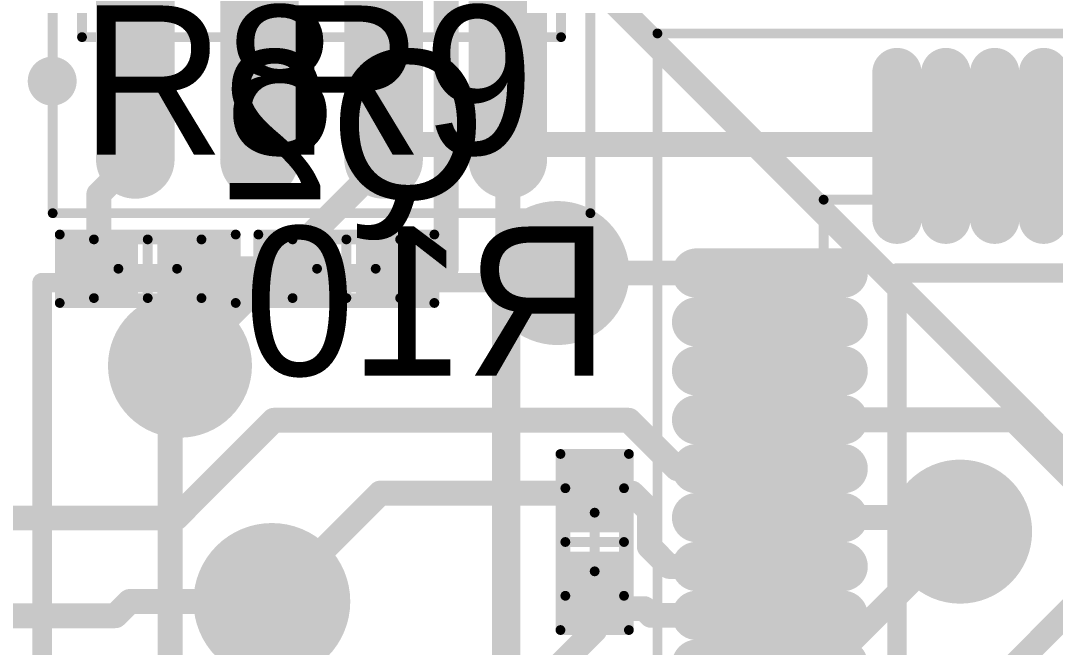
# Model space of a CAD drawing. Header units: millimetres. Extents: x 5 to 297, y 0 to 198.
# Drawn here: x 72.36 to 82.94, y 75.12 to 81.53 of the extents above; entities that cross this region are included whole.
import ezdxf

# ---------------------------------------------------------------- set-up
doc = ezdxf.new("R2010")
doc.units = ezdxf.units.MM
for name, color, linetype in [('BottomLayer', 5, 'Continuous'), ('BottomOverlay', 54, 'Continuous'), ('BottomPaste', 16, 'Continuous'), ('BottomSolder', 6, 'Continuous'), ('Mechanical13', 56, 'Continuous'), ('Mechanical15', 56, 'Continuous'), ('MultiLayer', 9, 'Continuous'), ('PadHoleLayer', 156, 'Continuous'), ('TopLayer', 1, 'Continuous'), ('TopOverlay', 2, 'Continuous'), ('TopPaste', 8, 'Continuous'), ('TopSolder', 216, 'Continuous'), ('ViaHoleLayer', 16, 'Continuous')]:
    doc.layers.add(name, color=color, linetype=linetype)

# ---------------------------------------------------------------- blocks, each defined once
blk = doc.blocks.new('SO8_N_3')
at = {"layer": 'Mechanical13', "const_width": 0.1}
for points in [[(-1.95, 2.45), (-1.95, -2.45)], [(-1.95, 2.45), (1.95, 2.45)], [(-1.95, -2.45), (1.95, -2.45)]]:
    blk.add_lwpolyline(points, dxfattribs=at)
at = {"layer": 'Mechanical13', "const_width": 0.05}
for points in [[(-1.975, 2.45, 1), (-1.925, 2.45, 1)], [(-1.975, 2.45, 1), (-1.925, 2.45, 1)], [(-1.975, -2.45, 1), (-1.925, -2.45, 1)], [(-1.975, -2.45, 1), (-1.925, -2.45, 1)]]:
    blk.add_lwpolyline(points, format="xyb", close=True, dxfattribs=at)
at = {"layer": 'Mechanical15', "const_width": 0.1}
for points in [[(-3.75, 2.75), (-3.75, -2.75)], [(-3.75, 2.75), (3.75, 2.75)], [(-3.75, -2.75), (3.75, -2.75)]]:
    blk.add_lwpolyline(points, dxfattribs=at)
at = {"layer": 'Mechanical15', "const_width": 0.05}
for points in [[(-3.775, 2.75, 1), (-3.725, 2.75, 1)], [(-3.775, 2.75, 1), (-3.725, 2.75, 1)], [(-3.775, -2.75, 1), (-3.725, -2.75, 1)], [(-3.775, -2.75, 1), (-3.725, -2.75, 1)]]:
    blk.add_lwpolyline(points, format="xyb", close=True, dxfattribs=at)
at = {"layer": 'TopLayer', "const_width": 0.6}
for points in [[(-3.2, 1.905), (-1.6, 1.905)], [(-3.2, 0.635), (-1.6, 0.635)], [(-3.2, -0.635), (-1.6, -0.635)], [(-3.2, -1.905), (-1.6, -1.905)]]:
    blk.add_lwpolyline(points, dxfattribs=at)
at = {"layer": 'TopLayer', "const_width": 0.3}
for points in [[(-3.35, 1.905, 1), (-3.05, 1.905, 1)], [(-1.75, 1.905, 1), (-1.45, 1.905, 1)], [(-3.35, 0.635, 1), (-3.05, 0.635, 1)], [(-1.75, 0.635, 1), (-1.45, 0.635, 1)], [(-3.35, -0.635, 1), (-3.05, -0.635, 1)], [(-1.75, -0.635, 1), (-1.45, -0.635, 1)], [(-3.35, -1.905, 1), (-3.05, -1.905, 1)], [(-1.75, -1.905, 1), (-1.45, -1.905, 1)]]:
    blk.add_lwpolyline(points, format="xyb", close=True, dxfattribs=at)
at = {"layer": 'TopOverlay'}
for points, const_width in [([(-2.275, 2.755, 1), (-2.525, 2.755, 1)], 0.25), ([(-2.588, 2.755, 1), (-2.463, 2.755, 1)], 0.125), ([(-2.337, 2.755, 1), (-2.213, 2.755, 1)], 0.125)]:
    blk.add_lwpolyline(points, format="xyb", close=True, dxfattribs=dict(at, const_width=const_width))
at = {"layer": 'TopPaste', "const_width": 0.6}
for points in [[(-3.2, 1.905), (-1.6, 1.905)], [(-3.2, 0.635), (-1.6, 0.635)], [(-3.2, -0.635), (-1.6, -0.635)], [(-3.2, -1.905), (-1.6, -1.905)]]:
    blk.add_lwpolyline(points, dxfattribs=at)
at = {"layer": 'TopPaste', "const_width": 0.3}
for points in [[(-3.35, 1.905, 1), (-3.05, 1.905, 1)], [(-1.75, 1.905, 1), (-1.45, 1.905, 1)], [(-3.35, 0.635, 1), (-3.05, 0.635, 1)], [(-1.75, 0.635, 1), (-1.45, 0.635, 1)], [(-3.35, -0.635, 1), (-3.05, -0.635, 1)], [(-1.75, -0.635, 1), (-1.45, -0.635, 1)], [(-3.35, -1.905, 1), (-3.05, -1.905, 1)], [(-1.75, -1.905, 1), (-1.45, -1.905, 1)]]:
    blk.add_lwpolyline(points, format="xyb", close=True, dxfattribs=at)
at = {"layer": 'TopSolder', "const_width": 0.803}
for points in [[(-3.2, 1.905), (-1.6, 1.905)], [(-3.2, 0.635), (-1.6, 0.635)], [(-3.2, -0.635), (-1.6, -0.635)], [(-3.2, -1.905), (-1.6, -1.905)]]:
    blk.add_lwpolyline(points, dxfattribs=at)
at = {"layer": 'TopSolder', "const_width": 0.402}
for points in [[(-3.401, 1.905, 1), (-2.999, 1.905, 1)], [(-1.801, 1.905, 1), (-1.399, 1.905, 1)], [(-3.401, 0.635, 1), (-2.999, 0.635, 1)], [(-1.801, 0.635, 1), (-1.399, 0.635, 1)], [(-3.401, -0.635, 1), (-2.999, -0.635, 1)], [(-1.801, -0.635, 1), (-1.399, -0.635, 1)], [(-3.401, -1.905, 1), (-2.999, -1.905, 1)], [(-1.801, -1.905, 1), (-1.399, -1.905, 1)]]:
    blk.add_lwpolyline(points, format="xyb", close=True, dxfattribs=at)
blk = doc.blocks.new('LQFP48_N_B_4')
at = {"layer": 'BottomLayer', "const_width": 0.3}
for points in [[(-2.75, 4.8), (-2.75, 3.3)], [(-2.25, 4.8), (-2.25, 3.3)], [(-1.75, 4.8), (-1.75, 3.3)], [(-1.25, 4.8), (-1.25, 3.3)], [(-3.3, 2.75), (-4.8, 2.75)], [(-3.3, 2.25), (-4.8, 2.25)], [(-3.3, 1.75), (-4.8, 1.75)], [(-3.3, 1.25), (-4.8, 1.25)], [(-3.3, 0.75), (-4.8, 0.75)], [(-3.3, 0.25), (-4.8, 0.25)], [(-3.3, -0.25), (-4.8, -0.25)], [(-3.3, -0.75), (-4.8, -0.75)]]:
    blk.add_lwpolyline(points, dxfattribs=at)
at = {"layer": 'BottomLayer', "const_width": 0.15}
for points in [[(-2.825, 4.8, 1), (-2.675, 4.8, 1)], [(-2.325, 4.8, 1), (-2.175, 4.8, 1)], [(-1.825, 4.8, 1), (-1.675, 4.8, 1)], [(-1.325, 4.8, 1), (-1.175, 4.8, 1)], [(-2.825, 3.3, 1), (-2.675, 3.3, 1)], [(-2.325, 3.3, 1), (-2.175, 3.3, 1)], [(-1.825, 3.3, 1), (-1.675, 3.3, 1)], [(-1.325, 3.3, 1), (-1.175, 3.3, 1)], [(-4.875, 2.75, 1), (-4.725, 2.75, 1)], [(-3.375, 2.75, 1), (-3.225, 2.75, 1)], [(-4.875, 2.25, 1), (-4.725, 2.25, 1)], [(-3.375, 2.25, 1), (-3.225, 2.25, 1)], [(-4.875, 1.75, 1), (-4.725, 1.75, 1)], [(-3.375, 1.75, 1), (-3.225, 1.75, 1)], [(-4.875, 1.25, 1), (-4.725, 1.25, 1)], [(-3.375, 1.25, 1), (-3.225, 1.25, 1)], [(-4.875, 0.75, 1), (-4.725, 0.75, 1)], [(-3.375, 0.75, 1), (-3.225, 0.75, 1)], [(-4.875, 0.25, 1), (-4.725, 0.25, 1)], [(-3.375, 0.25, 1), (-3.225, 0.25, 1)], [(-4.875, -0.25, 1), (-4.725, -0.25, 1)], [(-3.375, -0.25, 1), (-3.225, -0.25, 1)], [(-4.875, -0.75, 1), (-4.725, -0.75, 1)], [(-3.375, -0.75, 1), (-3.225, -0.75, 1)]]:
    blk.add_lwpolyline(points, format="xyb", close=True, dxfattribs=at)
at = {"layer": 'BottomOverlay', "const_width": 0.2}
for points in [[(-2.75, -2.75), (-2.75, 2.75)], [(-2.75, 2.75), (2.75, 2.75)]]:
    blk.add_lwpolyline(points, dxfattribs=at)
at = {"layer": 'BottomOverlay', "const_width": 0.1}
blk.add_lwpolyline([(-2.8, 2.75, 1), (-2.7, 2.75, 1)], format="xyb", close=True, dxfattribs=at)
blk.add_lwpolyline([(-2.8, 2.75, 1), (-2.7, 2.75, 1)], format="xyb", close=True, dxfattribs=at)
at = {"layer": 'BottomPaste', "const_width": 0.3}
for points in [[(-2.75, 4.8), (-2.75, 3.3)], [(-2.25, 4.8), (-2.25, 3.3)], [(-1.75, 4.8), (-1.75, 3.3)], [(-1.25, 4.8), (-1.25, 3.3)], [(-3.3, 2.75), (-4.8, 2.75)], [(-3.3, 2.25), (-4.8, 2.25)], [(-3.3, 1.75), (-4.8, 1.75)], [(-3.3, 1.25), (-4.8, 1.25)], [(-3.3, 0.75), (-4.8, 0.75)], [(-3.3, 0.25), (-4.8, 0.25)], [(-3.3, -0.25), (-4.8, -0.25)], [(-3.3, -0.75), (-4.8, -0.75)]]:
    blk.add_lwpolyline(points, dxfattribs=at)
at = {"layer": 'BottomPaste', "const_width": 0.15}
for points in [[(-2.825, 4.8, 1), (-2.675, 4.8, 1)], [(-2.325, 4.8, 1), (-2.175, 4.8, 1)], [(-1.825, 4.8, 1), (-1.675, 4.8, 1)], [(-1.325, 4.8, 1), (-1.175, 4.8, 1)], [(-2.825, 3.3, 1), (-2.675, 3.3, 1)], [(-2.325, 3.3, 1), (-2.175, 3.3, 1)], [(-1.825, 3.3, 1), (-1.675, 3.3, 1)], [(-1.325, 3.3, 1), (-1.175, 3.3, 1)], [(-4.875, 2.75, 1), (-4.725, 2.75, 1)], [(-3.375, 2.75, 1), (-3.225, 2.75, 1)], [(-4.875, 2.25, 1), (-4.725, 2.25, 1)], [(-3.375, 2.25, 1), (-3.225, 2.25, 1)], [(-4.875, 1.75, 1), (-4.725, 1.75, 1)], [(-3.375, 1.75, 1), (-3.225, 1.75, 1)], [(-4.875, 1.25, 1), (-4.725, 1.25, 1)], [(-3.375, 1.25, 1), (-3.225, 1.25, 1)], [(-4.875, 0.75, 1), (-4.725, 0.75, 1)], [(-3.375, 0.75, 1), (-3.225, 0.75, 1)], [(-4.875, 0.25, 1), (-4.725, 0.25, 1)], [(-3.375, 0.25, 1), (-3.225, 0.25, 1)], [(-4.875, -0.25, 1), (-4.725, -0.25, 1)], [(-3.375, -0.25, 1), (-3.225, -0.25, 1)], [(-4.875, -0.75, 1), (-4.725, -0.75, 1)], [(-3.375, -0.75, 1), (-3.225, -0.75, 1)]]:
    blk.add_lwpolyline(points, format="xyb", close=True, dxfattribs=at)
at = {"layer": 'BottomSolder', "const_width": 0.503}
for points in [[(-2.75, 4.8), (-2.75, 3.3)], [(-2.25, 4.8), (-2.25, 3.3)], [(-1.75, 4.8), (-1.75, 3.3)], [(-1.25, 4.8), (-1.25, 3.3)], [(-3.3, 2.75), (-4.8, 2.75)], [(-3.3, 2.25), (-4.8, 2.25)], [(-3.3, 1.75), (-4.8, 1.75)], [(-3.3, 1.25), (-4.8, 1.25)], [(-3.3, 0.75), (-4.8, 0.75)], [(-3.3, 0.25), (-4.8, 0.25)], [(-3.3, -0.25), (-4.8, -0.25)], [(-3.3, -0.75), (-4.8, -0.75)], [(-3.3, -1.25), (-4.8, -1.25)]]:
    blk.add_lwpolyline(points, dxfattribs=at)
at = {"layer": 'BottomSolder', "const_width": 0.252}
for points in [[(-2.876, 4.8, 1), (-2.624, 4.8, 1)], [(-2.376, 4.8, 1), (-2.124, 4.8, 1)], [(-1.876, 4.8, 1), (-1.624, 4.8, 1)], [(-1.376, 4.8, 1), (-1.124, 4.8, 1)], [(-2.876, 3.3, 1), (-2.624, 3.3, 1)], [(-2.376, 3.3, 1), (-2.124, 3.3, 1)], [(-1.876, 3.3, 1), (-1.624, 3.3, 1)], [(-1.376, 3.3, 1), (-1.124, 3.3, 1)], [(-4.926, 2.75, 1), (-4.674, 2.75, 1)], [(-3.426, 2.75, 1), (-3.174, 2.75, 1)], [(-4.926, 2.25, 1), (-4.674, 2.25, 1)], [(-3.426, 2.25, 1), (-3.174, 2.25, 1)], [(-4.926, 1.75, 1), (-4.674, 1.75, 1)], [(-3.426, 1.75, 1), (-3.174, 1.75, 1)], [(-4.926, 1.25, 1), (-4.674, 1.25, 1)], [(-3.426, 1.25, 1), (-3.174, 1.25, 1)], [(-4.926, 0.75, 1), (-4.674, 0.75, 1)], [(-3.426, 0.75, 1), (-3.174, 0.75, 1)], [(-4.926, 0.25, 1), (-4.674, 0.25, 1)], [(-3.426, 0.25, 1), (-3.174, 0.25, 1)], [(-4.926, -0.25, 1), (-4.674, -0.25, 1)], [(-3.426, -0.25, 1), (-3.174, -0.25, 1)], [(-4.926, -0.75, 1), (-4.674, -0.75, 1)], [(-3.426, -0.75, 1), (-3.174, -0.75, 1)], [(-4.926, -1.25, 1), (-4.674, -1.25, 1)], [(-3.426, -1.25, 1), (-3.174, -1.25, 1)]]:
    blk.add_lwpolyline(points, format="xyb", close=True, dxfattribs=at)
at = {"layer": 'Mechanical13', "const_width": 0.1}
for points in [[(-3.5, -3.5), (-3.5, 3.5)], [(-3.5, 3.5), (3.5, 3.5)]]:
    blk.add_lwpolyline(points, dxfattribs=at)
at = {"layer": 'Mechanical13', "const_width": 0.05}
blk.add_lwpolyline([(-3.525, 3.5, 1), (-3.475, 3.5, 1)], format="xyb", close=True, dxfattribs=at)
blk.add_lwpolyline([(-3.525, 3.5, 1), (-3.475, 3.5, 1)], format="xyb", close=True, dxfattribs=at)
at = {"layer": 'Mechanical15', "const_width": 0.1}
for points in [[(-5.2, -5.2), (-5.2, 5.2)], [(-5.2, 5.2), (5.2, 5.2)]]:
    blk.add_lwpolyline(points, dxfattribs=at)
at = {"layer": 'Mechanical15', "const_width": 0.05}
blk.add_lwpolyline([(-5.225, 5.2, 1), (-5.175, 5.2, 1)], format="xyb", close=True, dxfattribs=at)
blk.add_lwpolyline([(-5.225, 5.2, 1), (-5.175, 5.2, 1)], format="xyb", close=True, dxfattribs=at)
blk = doc.blocks.new('0402_B_7')
at = {"layer": 'BottomLayer'}
for points in [[(-0.8, 0.25), (-0.8, -0.25), (-0.2, 0.25), (-0.2, -0.25)], [(0.2, 0.25), (0.2, -0.25), (0.8, 0.25), (0.8, -0.25)]]:
    blk.add_solid(points, dxfattribs=at)
at = {"layer": 'BottomPaste'}
for points in [[(-0.8, 0.25), (-0.8, -0.25), (-0.2, 0.25), (-0.2, -0.25)], [(0.2, 0.25), (0.2, -0.25), (0.8, 0.25), (0.8, -0.25)]]:
    blk.add_solid(points, dxfattribs=at)
at = {"layer": 'BottomSolder'}
for points in [[(-0.902, 0.352), (-0.902, -0.352), (-0.098, 0.352), (-0.098, -0.352)], [(0.098, 0.352), (0.098, -0.352), (0.902, 0.352), (0.902, -0.352)]]:
    blk.add_solid(points, dxfattribs=at)
at = {"layer": 'Mechanical13', "const_width": 0.1}
for points in [[(-0.55, -0.3), (-0.55, 0.3)], [(0.55, 0.3), (-0.55, 0.3)], [(0.55, -0.3), (0.55, 0.3)], [(0.55, -0.3), (-0.55, -0.3)]]:
    blk.add_lwpolyline(points, dxfattribs=at)
at = {"layer": 'Mechanical13', "const_width": 0.05}
for points in [[(-0.575, 0.3, 1), (-0.525, 0.3, 1)], [(-0.575, 0.3, 1), (-0.525, 0.3, 1)], [(0.525, 0.3, 1), (0.575, 0.3, 1)], [(0.525, 0.3, 1), (0.575, 0.3, 1)], [(-0.575, -0.3, 1), (-0.525, -0.3, 1)], [(-0.575, -0.3, 1), (-0.525, -0.3, 1)], [(0.525, -0.3, 1), (0.575, -0.3, 1)], [(0.525, -0.3, 1), (0.575, -0.3, 1)]]:
    blk.add_lwpolyline(points, format="xyb", close=True, dxfattribs=at)
at = {"layer": 'Mechanical15', "const_width": 0.1}
for points in [[(-0.9, -0.35), (-0.9, 0.35)], [(0.9, 0.35), (-0.9, 0.35)], [(0, -0.3), (0, 0.3)], [(0.9, -0.35), (0.9, 0.35)], [(0.3, 0), (-0.3, 0)], [(0.9, -0.35), (-0.9, -0.35)]]:
    blk.add_lwpolyline(points, dxfattribs=at)
at = {"layer": 'Mechanical15', "const_width": 0.05}
for points in [[(-0.925, 0.35, 1), (-0.875, 0.35, 1)], [(-0.925, 0.35, 1), (-0.875, 0.35, 1)], [(-0.025, 0.3, 1), (0.025, 0.3, 1)], [(0.875, 0.35, 1), (0.925, 0.35, 1)], [(0.875, 0.35, 1), (0.925, 0.35, 1)], [(-0.325, 0, 1), (-0.275, 0, 1)], [(0.275, 0, 1), (0.325, 0, 1)], [(-0.925, -0.35, 1), (-0.875, -0.35, 1)], [(-0.925, -0.35, 1), (-0.875, -0.35, 1)], [(-0.025, -0.3, 1), (0.025, -0.3, 1)], [(0.875, -0.35, 1), (0.925, -0.35, 1)], [(0.875, -0.35, 1), (0.925, -0.35, 1)]]:
    blk.add_lwpolyline(points, format="xyb", close=True, dxfattribs=at)
blk = doc.blocks.new('0402_8')
at = {"layer": 'Mechanical13', "const_width": 0.1}
for points in [[(-0.55, 0.3), (-0.55, -0.3)], [(0.55, 0.3), (-0.55, 0.3)], [(0.55, 0.3), (0.55, -0.3)], [(0.55, -0.3), (-0.55, -0.3)]]:
    blk.add_lwpolyline(points, dxfattribs=at)
at = {"layer": 'Mechanical13', "const_width": 0.05}
for points in [[(-0.575, 0.3, 1), (-0.525, 0.3, 1)], [(-0.575, 0.3, 1), (-0.525, 0.3, 1)], [(0.525, 0.3, 1), (0.575, 0.3, 1)], [(0.525, 0.3, 1), (0.575, 0.3, 1)], [(-0.575, -0.3, 1), (-0.525, -0.3, 1)], [(-0.575, -0.3, 1), (-0.525, -0.3, 1)], [(0.525, -0.3, 1), (0.575, -0.3, 1)], [(0.525, -0.3, 1), (0.575, -0.3, 1)]]:
    blk.add_lwpolyline(points, format="xyb", close=True, dxfattribs=at)
at = {"layer": 'Mechanical15', "const_width": 0.1}
for points in [[(-0.9, 0.35), (-0.9, -0.35)], [(0.9, 0.35), (-0.9, 0.35)], [(0, 0.3), (0, -0.3)], [(0.9, 0.35), (0.9, -0.35)], [(0.3, 0), (-0.3, 0)], [(0.9, -0.35), (-0.9, -0.35)]]:
    blk.add_lwpolyline(points, dxfattribs=at)
at = {"layer": 'Mechanical15', "const_width": 0.05}
for points in [[(-0.925, 0.35, 1), (-0.875, 0.35, 1)], [(-0.925, 0.35, 1), (-0.875, 0.35, 1)], [(-0.025, 0.3, 1), (0.025, 0.3, 1)], [(0.875, 0.35, 1), (0.925, 0.35, 1)], [(0.875, 0.35, 1), (0.925, 0.35, 1)], [(-0.325, 0, 1), (-0.275, 0, 1)], [(0.275, 0, 1), (0.325, 0, 1)], [(-0.925, -0.35, 1), (-0.875, -0.35, 1)], [(-0.925, -0.35, 1), (-0.875, -0.35, 1)], [(-0.025, -0.3, 1), (0.025, -0.3, 1)], [(0.875, -0.35, 1), (0.925, -0.35, 1)], [(0.875, -0.35, 1), (0.925, -0.35, 1)]]:
    blk.add_lwpolyline(points, format="xyb", close=True, dxfattribs=at)
at = {"layer": 'TopLayer'}
for points in [[(-0.2, -0.25), (-0.2, 0.25), (-0.8, -0.25), (-0.8, 0.25)], [(0.8, -0.25), (0.8, 0.25), (0.2, -0.25), (0.2, 0.25)]]:
    blk.add_solid(points, dxfattribs=at)
at = {"layer": 'TopPaste'}
for points in [[(-0.2, -0.25), (-0.2, 0.25), (-0.8, -0.25), (-0.8, 0.25)], [(0.8, -0.25), (0.8, 0.25), (0.2, -0.25), (0.2, 0.25)]]:
    blk.add_solid(points, dxfattribs=at)
at = {"layer": 'TopSolder'}
for points in [[(-0.098, -0.352), (-0.098, 0.352), (-0.902, -0.352), (-0.902, 0.352)], [(0.902, -0.352), (0.902, 0.352), (0.098, -0.352), (0.098, 0.352)]]:
    blk.add_solid(points, dxfattribs=at)
blk = doc.blocks.new('0402_9')
at = {"layer": 'Mechanical13', "const_width": 0.1}
for points in [[(-0.55, 0.3), (-0.55, -0.3)], [(0.55, 0.3), (-0.55, 0.3)], [(0.55, 0.3), (0.55, -0.3)], [(0.55, -0.3), (-0.55, -0.3)]]:
    blk.add_lwpolyline(points, dxfattribs=at)
at = {"layer": 'Mechanical13', "const_width": 0.05}
for points in [[(-0.575, 0.3, 1), (-0.525, 0.3, 1)], [(-0.575, 0.3, 1), (-0.525, 0.3, 1)], [(0.525, 0.3, 1), (0.575, 0.3, 1)], [(0.525, 0.3, 1), (0.575, 0.3, 1)], [(-0.575, -0.3, 1), (-0.525, -0.3, 1)], [(-0.575, -0.3, 1), (-0.525, -0.3, 1)], [(0.525, -0.3, 1), (0.575, -0.3, 1)], [(0.525, -0.3, 1), (0.575, -0.3, 1)]]:
    blk.add_lwpolyline(points, format="xyb", close=True, dxfattribs=at)
at = {"layer": 'Mechanical15', "const_width": 0.1}
for points in [[(-0.9, 0.35), (-0.9, -0.35)], [(0.9, 0.35), (-0.9, 0.35)], [(0, 0.3), (0, -0.3)], [(0.9, 0.35), (0.9, -0.35)], [(0.3, 0), (-0.3, 0)], [(0.9, -0.35), (-0.9, -0.35)]]:
    blk.add_lwpolyline(points, dxfattribs=at)
at = {"layer": 'Mechanical15', "const_width": 0.05}
for points in [[(-0.925, 0.35, 1), (-0.875, 0.35, 1)], [(-0.925, 0.35, 1), (-0.875, 0.35, 1)], [(-0.025, 0.3, 1), (0.025, 0.3, 1)], [(0.875, 0.35, 1), (0.925, 0.35, 1)], [(0.875, 0.35, 1), (0.925, 0.35, 1)], [(-0.325, 0, 1), (-0.275, 0, 1)], [(0.275, 0, 1), (0.325, 0, 1)], [(-0.925, -0.35, 1), (-0.875, -0.35, 1)], [(-0.925, -0.35, 1), (-0.875, -0.35, 1)], [(-0.025, -0.3, 1), (0.025, -0.3, 1)], [(0.875, -0.35, 1), (0.925, -0.35, 1)], [(0.875, -0.35, 1), (0.925, -0.35, 1)]]:
    blk.add_lwpolyline(points, format="xyb", close=True, dxfattribs=at)
at = {"layer": 'TopLayer'}
for points in [[(-0.2, -0.25), (-0.2, 0.25), (-0.8, -0.25), (-0.8, 0.25)], [(0.8, -0.25), (0.8, 0.25), (0.2, -0.25), (0.2, 0.25)]]:
    blk.add_solid(points, dxfattribs=at)
at = {"layer": 'TopPaste'}
for points in [[(-0.2, -0.25), (-0.2, 0.25), (-0.8, -0.25), (-0.8, 0.25)], [(0.8, -0.25), (0.8, 0.25), (0.2, -0.25), (0.2, 0.25)]]:
    blk.add_solid(points, dxfattribs=at)
at = {"layer": 'TopSolder'}
for points in [[(-0.098, -0.352), (-0.098, 0.352), (-0.902, -0.352), (-0.902, 0.352)], [(0.902, -0.352), (0.902, 0.352), (0.098, -0.352), (0.098, 0.352)]]:
    blk.add_solid(points, dxfattribs=at)
blk = doc.blocks.new('HC_49U_B_16')
at = {"layer": 'BottomLayer', "const_width": 0.7}
blk.add_lwpolyline([(2.09, 0, 1), (2.79, 0, 1)], format="xyb", close=True, dxfattribs=at)
at = {"layer": 'BottomOverlay', "const_width": 0.2}
for points in [[(-5.7, 2.35), (5.7, 2.35)], [(5.7, 2.35), (5.7, -2.35)], [(-5.7, -2.35), (5.7, -2.35)]]:
    blk.add_lwpolyline(points, dxfattribs=at)
at = {"layer": 'BottomOverlay', "const_width": 0.1}
for points in [[(5.65, 2.35, 1), (5.75, 2.35, 1)], [(5.65, 2.35, 1), (5.75, 2.35, 1)], [(5.65, -2.35, 1), (5.75, -2.35, 1)], [(5.65, -2.35, 1), (5.75, -2.35, 1)]]:
    blk.add_lwpolyline(points, format="xyb", close=True, dxfattribs=at)
at = {"layer": 'BottomSolder', "const_width": 0.802}
blk.add_lwpolyline([(2.039, 0, 1), (2.841, 0, 1)], format="xyb", close=True, dxfattribs=at)
at = {"layer": 'MultiLayer', "const_width": 0.7}
blk.add_lwpolyline([(2.09, 0, 1), (2.79, 0, 1)], format="xyb", close=True, dxfattribs=at)
at = {"layer": 'PadHoleLayer', "const_width": 0.4}
blk.add_lwpolyline([(2.24, 0, 1), (2.64, 0, 1)], format="xyb", close=True, dxfattribs=at)
at = {"layer": 'TopLayer', "const_width": 0.7}
blk.add_lwpolyline([(2.09, 0, 1), (2.79, 0, 1)], format="xyb", close=True, dxfattribs=at)
at = {"layer": 'TopSolder', "const_width": 0.802}
blk.add_lwpolyline([(2.039, 0, 1), (2.841, 0, 1)], format="xyb", close=True, dxfattribs=at)

msp = doc.modelspace()

# ---------------------------------------------------------------- linework, layer by layer
at = {"layer": 'BottomLayer', "const_width": 0.254}
for points in [[(73.99, 78.003), (76.251, 80.264)], [(76.251, 80.264), (81.324, 80.264)], [(81.324, 80.25), (81.324, 80.264)], [(77.851, 78.95), (80.024, 78.95)], [(80.024, 77.45), (82.519, 77.45)], [(82.519, 77.45), (83.261, 76.708)], [(73.951, 76.446), (74.95, 77.445)], [(74.95, 77.445), (78.58, 77.445)], [(78.58, 77.445), (79.075, 76.95)], [(79.075, 76.95), (80.024, 76.95)], [(74.93, 75.592), (76.038, 76.7)], [(76.038, 76.7), (78.232, 76.7)], [(78.232, 76.7), (78.613, 76.7)], [(78.613, 76.7), (78.791, 76.522)], [(78.791, 76.154), (78.791, 76.522)], [(72.161, 76.446), (73.951, 76.446)], [(80.024, 76.45), (81.825, 76.45)], [(81.825, 76.45), (81.97, 76.306)], [(78.791, 76.154), (78.994, 75.95)], [(78.994, 75.95), (80.024, 75.95)], [(78.232, 75.519), (78.232, 75.7)], [(81.324, 73.736), (83.261, 75.673)], [(73.33, 75.446), (73.476, 75.592)], [(73.476, 75.592), (74.93, 75.592)], [(71.882, 75.446), (73.33, 75.446)], [(78.232, 75.297), (78.232, 75.519)], [(78.232, 75.519), (78.74, 75.519)], [(78.74, 75.519), (78.809, 75.45)], [(78.809, 75.45), (80.024, 75.45)], [(75.999, 73.064), (78.232, 75.297)]]:
    msp.add_lwpolyline(points, dxfattribs=at)
at = {"layer": 'BottomLayer'}
for points, const_width in [([(76.187, 80.264, 1), (76.314, 80.264, 1)], 0.127), ([(76.187, 80.264, 1), (76.314, 80.264, 1)], 0.127), ([(81.26, 80.264, 1), (81.387, 80.264, 1)], 0.127), ([(81.26, 80.264, 1), (81.387, 80.264, 1)], 0.127), ([(81.26, 80.25, 1), (81.387, 80.25, 1)], 0.127), ([(77.533, 78.95, 1), (78.168, 78.95, 1)], 0.635), ([(77.787, 78.95, 1), (77.914, 78.95, 1)], 0.127), ([(79.961, 78.95, 1), (80.088, 78.95, 1)], 0.127), ([(73.673, 78.003, 1), (74.308, 78.003, 1)], 0.635), ([(73.927, 78.003, 1), (74.054, 78.003, 1)], 0.127), ([(79.961, 77.45, 1), (80.088, 77.45, 1)], 0.127), ([(82.456, 77.45, 1), (82.583, 77.45, 1)], 0.127), ([(82.456, 77.45, 1), (82.583, 77.45, 1)], 0.127), ([(74.886, 77.445, 1), (75.013, 77.445, 1)], 0.127), ([(74.886, 77.445, 1), (75.013, 77.445, 1)], 0.127), ([(78.517, 77.445, 1), (78.644, 77.445, 1)], 0.127), ([(78.517, 77.445, 1), (78.644, 77.445, 1)], 0.127), ([(79.012, 76.95, 1), (79.139, 76.95, 1)], 0.127), ([(79.012, 76.95, 1), (79.139, 76.95, 1)], 0.127), ([(79.961, 76.95, 1), (80.088, 76.95, 1)], 0.127), ([(81.652, 76.306, 1), (82.287, 76.306, 1)], 0.635), ([(75.974, 76.7, 1), (76.101, 76.7, 1)], 0.127), ([(75.974, 76.7, 1), (76.101, 76.7, 1)], 0.127), ([(78.168, 76.7, 1), (78.295, 76.7, 1)], 0.127), ([(78.168, 76.7, 1), (78.295, 76.7, 1)], 0.127), ([(78.549, 76.7, 1), (78.676, 76.7, 1)], 0.127), ([(78.549, 76.7, 1), (78.676, 76.7, 1)], 0.127), ([(78.727, 76.522, 1), (78.854, 76.522, 1)], 0.127), ([(78.727, 76.522, 1), (78.854, 76.522, 1)], 0.127), ([(73.888, 76.446, 1), (74.015, 76.446, 1)], 0.127), ([(73.888, 76.446, 1), (74.015, 76.446, 1)], 0.127), ([(79.961, 76.45, 1), (80.088, 76.45, 1)], 0.127), ([(81.762, 76.45, 1), (81.889, 76.45, 1)], 0.127), ([(81.762, 76.45, 1), (81.889, 76.45, 1)], 0.127), ([(81.906, 76.306, 1), (82.033, 76.306, 1)], 0.127), ([(78.727, 76.154, 1), (78.854, 76.154, 1)], 0.127), ([(78.727, 76.154, 1), (78.854, 76.154, 1)], 0.127), ([(78.931, 75.95, 1), (79.058, 75.95, 1)], 0.127), ([(78.931, 75.95, 1), (79.058, 75.95, 1)], 0.127), ([(79.961, 75.95, 1), (80.088, 75.95, 1)], 0.127), ([(78.168, 75.7, 1), (78.295, 75.7, 1)], 0.127), ([(73.412, 75.592, 1), (73.539, 75.592, 1)], 0.127), ([(73.412, 75.592, 1), (73.539, 75.592, 1)], 0.127), ([(74.867, 75.592, 1), (74.993, 75.592, 1)], 0.127), ([(74.867, 75.592, 1), (74.993, 75.592, 1)], 0.127), ([(73.266, 75.446, 1), (73.393, 75.446, 1)], 0.127), ([(73.266, 75.446, 1), (73.393, 75.446, 1)], 0.127), ([(78.168, 75.519, 1), (78.295, 75.519, 1)], 0.127), ([(78.168, 75.519, 1), (78.295, 75.519, 1)], 0.127), ([(78.168, 75.519, 1), (78.295, 75.519, 1)], 0.127), ([(78.676, 75.519, 1), (78.803, 75.519, 1)], 0.127), ([(78.676, 75.519, 1), (78.803, 75.519, 1)], 0.127), ([(78.745, 75.45, 1), (78.872, 75.45, 1)], 0.127), ([(78.745, 75.45, 1), (78.872, 75.45, 1)], 0.127), ([(79.961, 75.45, 1), (80.088, 75.45, 1)], 0.127), ([(78.168, 75.297, 1), (78.295, 75.297, 1)], 0.127), ([(78.168, 75.297, 1), (78.295, 75.297, 1)], 0.127)]:
    msp.add_lwpolyline(points, format="xyb", close=True, dxfattribs=dict(at, const_width=const_width))
at = {"layer": 'BottomSolder', "const_width": 0.737}
for points in [[(77.483, 78.95, 1), (78.219, 78.95, 1)], [(73.622, 78.003, 1), (74.358, 78.003, 1)], [(81.602, 76.306, 1), (82.338, 76.306, 1)]]:
    msp.add_lwpolyline(points, format="xyb", close=True, dxfattribs=at)
at = {"layer": 'MultiLayer', "const_width": 0.635}
for points in [[(77.533, 78.95, 1), (78.168, 78.95, 1)], [(73.673, 78.003, 1), (74.308, 78.003, 1)], [(81.652, 76.306, 1), (82.287, 76.306, 1)]]:
    msp.add_lwpolyline(points, format="xyb", close=True, dxfattribs=at)
at = {"layer": 'TopLayer', "const_width": 0.254}
for points in [[(76.073, 80.912), (76.073, 82.702)], [(77.8, 82.347), (83.083, 77.064)], [(76.713, 78.994), (76.713, 82.098)], [(73.533, 80.129), (73.533, 80.912)], [(77.343, 79.458), (77.343, 80.912)], [(73.16, 79.756), (73.533, 80.129)], [(73.16, 78.994), (73.16, 79.756)], [(77.343, 79.458), (77.851, 78.95)], [(77.343, 68.011), (77.343, 79.458)], [(74.16, 78.994), (74.168, 78.994)], [(74.168, 78.994), (75.192, 78.994)], [(74.168, 78.502), (74.168, 78.994)], [(76.192, 78.994), (76.713, 78.994)], [(73.889, 78.232), (74.168, 78.502)], [(74.168, 78.181), (74.168, 78.502)], [(73.889, 74.524), (73.889, 78.232)], [(73.99, 78.003), (74.168, 78.181)], [(78.791, 73.127), (81.97, 76.306)]]:
    msp.add_lwpolyline(points, dxfattribs=at)
at = {"layer": 'TopLayer'}
for points, const_width in [([(73.469, 80.912, 1), (73.596, 80.912, 1)], 0.127), ([(76.01, 80.912, 1), (76.136, 80.912, 1)], 0.127), ([(77.279, 80.912, 1), (77.406, 80.912, 1)], 0.127), ([(73.469, 80.129, 1), (73.596, 80.129, 1)], 0.127), ([(73.469, 80.129, 1), (73.596, 80.129, 1)], 0.127), ([(73.096, 79.756, 1), (73.223, 79.756, 1)], 0.127), ([(73.096, 79.756, 1), (73.223, 79.756, 1)], 0.127), ([(77.279, 79.458, 1), (77.406, 79.458, 1)], 0.127), ([(77.279, 79.458, 1), (77.406, 79.458, 1)], 0.127), ([(77.279, 79.458, 1), (77.406, 79.458, 1)], 0.127), ([(77.533, 78.95, 1), (78.168, 78.95, 1)], 0.635), ([(73.096, 78.994, 1), (73.223, 78.994, 1)], 0.127), ([(74.097, 78.994, 1), (74.224, 78.994, 1)], 0.127), ([(74.105, 78.994, 1), (74.231, 78.994, 1)], 0.127), ([(74.105, 78.994, 1), (74.231, 78.994, 1)], 0.127), ([(74.105, 78.994, 1), (74.231, 78.994, 1)], 0.127), ([(75.128, 78.994, 1), (75.255, 78.994, 1)], 0.127), ([(76.129, 78.994, 1), (76.256, 78.994, 1)], 0.127), ([(76.65, 78.994, 1), (76.777, 78.994, 1)], 0.127), ([(76.65, 78.994, 1), (76.777, 78.994, 1)], 0.127), ([(77.787, 78.95, 1), (77.914, 78.95, 1)], 0.127), ([(73.673, 78.003, 1), (74.308, 78.003, 1)], 0.635), ([(74.105, 78.502, 1), (74.231, 78.502, 1)], 0.127), ([(74.105, 78.502, 1), (74.231, 78.502, 1)], 0.127), ([(74.105, 78.502, 1), (74.231, 78.502, 1)], 0.127), ([(73.825, 78.232, 1), (73.952, 78.232, 1)], 0.127), ([(73.825, 78.232, 1), (73.952, 78.232, 1)], 0.127), ([(74.105, 78.181, 1), (74.231, 78.181, 1)], 0.127), ([(74.105, 78.181, 1), (74.231, 78.181, 1)], 0.127), ([(73.927, 78.003, 1), (74.054, 78.003, 1)], 0.127), ([(81.652, 76.306, 1), (82.287, 76.306, 1)], 0.635), ([(81.906, 76.306, 1), (82.033, 76.306, 1)], 0.127)]:
    msp.add_lwpolyline(points, format="xyb", close=True, dxfattribs=dict(at, const_width=const_width))
at = {"layer": 'TopSolder', "const_width": 0.737}
for points in [[(77.483, 78.95, 1), (78.219, 78.95, 1)], [(73.622, 78.003, 1), (74.358, 78.003, 1)], [(81.602, 76.306, 1), (82.338, 76.306, 1)]]:
    msp.add_lwpolyline(points, format="xyb", close=True, dxfattribs=at)
at = {"layer": 'ViaHoleLayer', "const_width": 0.356}
for points in [[(77.673, 78.95, 1), (78.029, 78.95, 1)], [(73.812, 78.003, 1), (74.168, 78.003, 1)], [(81.792, 76.306, 1), (82.148, 76.306, 1)]]:
    msp.add_lwpolyline(points, format="xyb", close=True, dxfattribs=at)

# ---------------------------------------------------------------- block references
for name, p, rotation in [('SO8_N_3', (75.438, 83.312), 90), ('LQFP48_N_B_4', (84.074, 76.2), 360), ('0402_9', (73.66, 78.994), 180), ('0402_8', (75.692, 78.994), 180), ('HC_49U_B_16', (74.93, 73.152), 90), ('0402_B_7', (78.232, 76.2), 270)]:
    msp.add_blockref(name, p, dxfattribs=dict(rotation=rotation))

# ---------------------------------------------------------------- texts
at = {"layer": 'BottomOverlay', "text_generation_flag": 2}
for s, p in [('Q2', (77.114, 79.705)), ('R10', (78.384, 77.902))]:
    msp.add_text(s, height=1.524, dxfattribs=at).set_placement(p)
at = {"layer": 'TopOverlay'}
for s, p in [('R8', (72.974, 80.162)), ('R9', (75.006, 80.162))]:
    msp.add_text(s, height=1.524, dxfattribs=at).set_placement(p)

doc.saveas('drawing.dxf')
